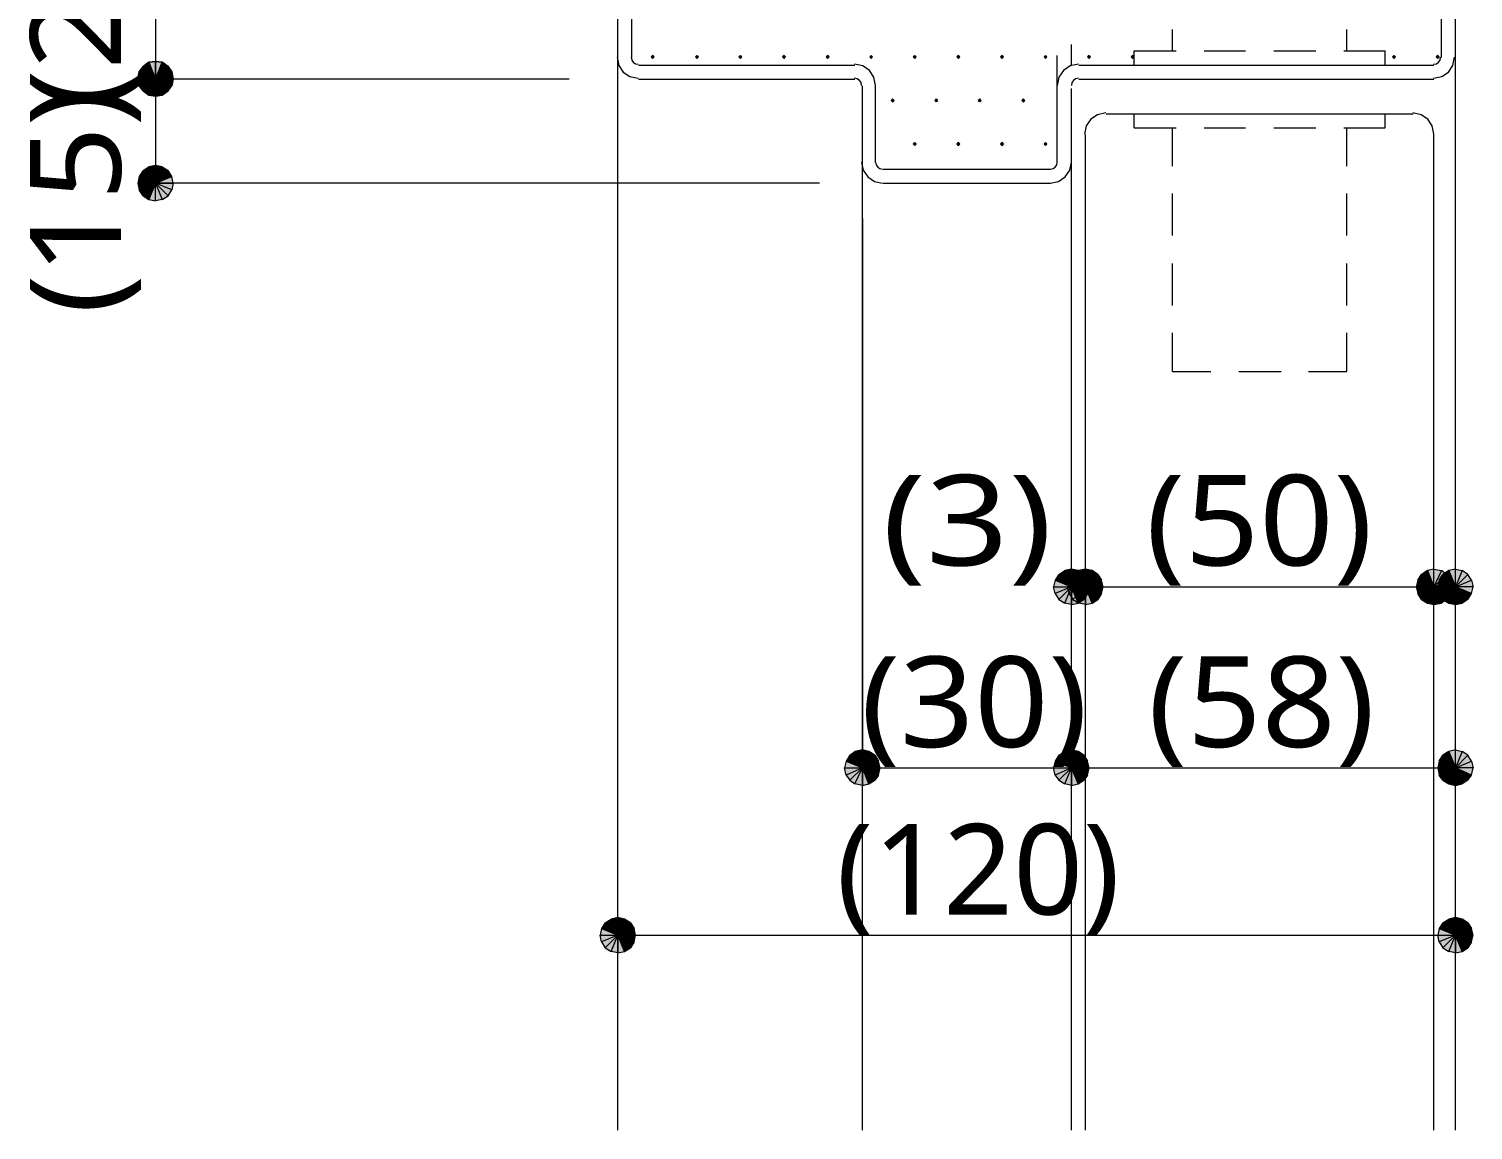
# Model space of a CAD drawing. Header units: millimetres. Extents: x 0 to 420, y 0 to 297.
# Drawn here: x 307.33 to 348.72, y 180.06 to 211.65 of the extents above; entities that cross this region are included whole.
import ezdxf
from ezdxf.enums import TextEntityAlignment as Align

# ---------------------------------------------------------------- set-up
doc = ezdxf.new("R2010")
doc.units = ezdxf.units.MM
doc.styles.add('kst32b', font='NotoSansJP-Variable.ttf')

msp = doc.modelspace()

# ---------------------------------------------------------------- hatches: boundary and pattern name
h = msp.add_hatch(color=7)
h.paths.add_polyline_path([(310.769, 210.693), (310.6, 210.566), (310.96, 210.206), (310.769, 210.693)])
h.paths.add_polyline_path([(310.6, 210.566), (310.96, 210.206), (310.494, 210.418), (310.6, 210.566)])
h.paths.add_polyline_path([(310.96, 210.206), (310.494, 210.418), (310.452, 210.206), (310.96, 210.206)])
h = msp.add_hatch(color=7)
h.paths.add_polyline_path([(311.15, 210.693), (310.96, 210.714), (310.96, 210.206), (311.15, 210.693)])
h.paths.add_polyline_path([(310.96, 210.714), (310.96, 210.206), (310.769, 210.693), (310.96, 210.714)])
h.paths.add_polyline_path([(310.96, 210.206), (310.769, 210.693), (310.6, 210.566), (310.96, 210.206)])
h = msp.add_hatch(color=7)
h.paths.add_polyline_path([(311.319, 210.566), (311.15, 210.693), (310.96, 210.206), (311.319, 210.566)])
h.paths.add_polyline_path([(311.15, 210.693), (310.96, 210.206), (310.96, 210.714), (311.15, 210.693)])
h.paths.add_polyline_path([(310.96, 210.206), (310.96, 210.714), (310.769, 210.693), (310.96, 210.206)])
h = msp.add_hatch(color=7)
h.paths.add_polyline_path([(311.468, 210.206), (311.425, 210.418), (310.96, 210.206), (311.468, 210.206)])
h.paths.add_polyline_path([(311.425, 210.418), (310.96, 210.206), (311.319, 210.566), (311.425, 210.418)])
h.paths.add_polyline_path([(310.96, 210.206), (311.319, 210.566), (311.15, 210.693), (310.96, 210.206)])
for points in [[(325.205, 210.883), (325.184, 210.862), (325.162, 210.841), (325.184, 210.82), (325.205, 210.799), (325.226, 210.82), (325.247, 210.841), (325.226, 210.862), (325.205, 210.883)], [(326.475, 210.883), (326.454, 210.862), (326.432, 210.841), (326.454, 210.82), (326.475, 210.799), (326.496, 210.82), (326.517, 210.841), (326.496, 210.862), (326.475, 210.883)], [(327.723, 210.883), (327.702, 210.862), (327.681, 210.841), (327.702, 210.82), (327.723, 210.799), (327.745, 210.82), (327.766, 210.841), (327.745, 210.862), (327.723, 210.883)], [(328.972, 210.883), (328.951, 210.862), (328.93, 210.841), (328.951, 210.82), (328.972, 210.799), (328.994, 210.82), (329.015, 210.841), (328.994, 210.862), (328.972, 210.883)], [(330.221, 210.883), (330.2, 210.862), (330.179, 210.841), (330.2, 210.82), (330.221, 210.799), (330.242, 210.82), (330.263, 210.841), (330.242, 210.862), (330.221, 210.883)], [(331.47, 210.883), (331.449, 210.862), (331.428, 210.841), (331.449, 210.82), (331.47, 210.799), (331.491, 210.82), (331.512, 210.841), (331.491, 210.862), (331.47, 210.883)], [(332.719, 210.883), (332.698, 210.862), (332.677, 210.841), (332.698, 210.82), (332.719, 210.799), (332.74, 210.82), (332.761, 210.841), (332.74, 210.862), (332.719, 210.883)], [(333.968, 210.883), (333.946, 210.862), (333.925, 210.841), (333.946, 210.82), (333.968, 210.799), (333.989, 210.82), (334.01, 210.841), (333.989, 210.862), (333.968, 210.883)], [(335.216, 210.883), (335.195, 210.862), (335.174, 210.841), (335.195, 210.82), (335.216, 210.799), (335.238, 210.82), (335.259, 210.841), (335.238, 210.862), (335.216, 210.883)], [(336.465, 210.883), (336.444, 210.862), (336.423, 210.841), (336.444, 210.82), (336.465, 210.799), (336.487, 210.82), (336.508, 210.841), (336.487, 210.862), (336.465, 210.883)], [(337.714, 210.883), (337.693, 210.862), (337.672, 210.841), (337.693, 210.82), (337.714, 210.799), (337.735, 210.82), (337.756, 210.841), (337.735, 210.862), (337.714, 210.883)], [(338.963, 210.883), (338.942, 210.862), (338.921, 210.841), (338.942, 210.82), (338.963, 210.799), (338.984, 210.82), (339.005, 210.841), (338.984, 210.862), (338.963, 210.883)], [(346.456, 210.883), (346.435, 210.862), (346.414, 210.841), (346.435, 210.82), (346.456, 210.799), (346.477, 210.82), (346.498, 210.841), (346.477, 210.862), (346.456, 210.883)], [(347.705, 210.883), (347.684, 210.862), (347.662, 210.841), (347.684, 210.82), (347.705, 210.799), (347.726, 210.82), (347.747, 210.841), (347.726, 210.862), (347.705, 210.883)], [(332.084, 209.635), (332.063, 209.613), (332.041, 209.592), (332.063, 209.571), (332.084, 209.55), (332.105, 209.571), (332.126, 209.592), (332.105, 209.613), (332.084, 209.635)], [(333.333, 209.635), (333.312, 209.613), (333.29, 209.592), (333.312, 209.571), (333.333, 209.55), (333.354, 209.571), (333.375, 209.592), (333.354, 209.613), (333.333, 209.635)], [(334.581, 209.635), (334.56, 209.613), (334.539, 209.592), (334.56, 209.571), (334.581, 209.55), (334.603, 209.571), (334.624, 209.592), (334.603, 209.613), (334.581, 209.635)], [(335.83, 209.635), (335.809, 209.613), (335.788, 209.592), (335.809, 209.571), (335.83, 209.55), (335.852, 209.571), (335.873, 209.592), (335.852, 209.613), (335.83, 209.635)], [(332.719, 208.386), (332.698, 208.365), (332.677, 208.344), (332.698, 208.322), (332.719, 208.301), (332.74, 208.322), (332.761, 208.344), (332.74, 208.365), (332.719, 208.386)], [(333.968, 208.386), (333.946, 208.365), (333.925, 208.344), (333.946, 208.322), (333.968, 208.301), (333.989, 208.322), (334.01, 208.344), (333.989, 208.365), (333.968, 208.386)], [(335.216, 208.386), (335.195, 208.365), (335.174, 208.344), (335.195, 208.322), (335.216, 208.301), (335.238, 208.322), (335.259, 208.344), (335.238, 208.365), (335.216, 208.386)], [(336.465, 208.386), (336.444, 208.365), (336.423, 208.344), (336.444, 208.322), (336.465, 208.301), (336.487, 208.322), (336.508, 208.344), (336.487, 208.365), (336.465, 208.386)], [(310.494, 207.412), (310.452, 207.222), (310.96, 207.222), (310.494, 207.412)], [(337.397, 196.109), (337.206, 196.151), (337.206, 195.644), (337.397, 196.109)], [(337.799, 196.109), (337.608, 196.151), (337.608, 195.644), (337.799, 196.109)], [(347.409, 195.178), (347.599, 195.136), (347.599, 195.644), (347.409, 195.178)], [(348.022, 195.178), (348.213, 195.136), (348.213, 195.644), (348.022, 195.178)], [(331.406, 190.923), (331.216, 190.966), (331.216, 190.458), (331.406, 190.923)], [(337.397, 190.923), (337.206, 190.966), (337.206, 190.458), (337.397, 190.923)], [(348.022, 189.992), (348.213, 189.95), (348.213, 190.458), (348.022, 189.992)], [(324.4, 186.119), (324.21, 186.161), (324.21, 185.653), (324.4, 186.119)], [(348.403, 186.119), (348.213, 186.161), (348.213, 185.653), (348.403, 186.119)]]:
    msp.add_hatch(color=7).paths.add_polyline_path(points)
h = msp.add_hatch(color=7)
h.paths.add_polyline_path([(310.6, 210.566), (310.494, 210.418), (310.96, 210.206), (310.6, 210.566)])
h.paths.add_polyline_path([(310.494, 210.418), (310.96, 210.206), (310.452, 210.206), (310.494, 210.418)])
h.paths.add_polyline_path([(310.96, 210.206), (310.452, 210.206), (310.494, 210.016), (310.96, 210.206)])
h = msp.add_hatch(color=7)
h.paths.add_polyline_path([(311.425, 210.016), (311.468, 210.206), (310.96, 210.206), (311.425, 210.016)])
h.paths.add_polyline_path([(311.468, 210.206), (310.96, 210.206), (311.425, 210.418), (311.468, 210.206)])
h.paths.add_polyline_path([(310.96, 210.206), (311.425, 210.418), (311.319, 210.566), (310.96, 210.206)])
h = msp.add_hatch(color=7)
h.paths.add_polyline_path([(310.452, 210.206), (310.494, 210.016), (310.96, 210.206), (310.452, 210.206)])
h.paths.add_polyline_path([(310.494, 210.016), (310.96, 210.206), (310.6, 209.867), (310.494, 210.016)])
h.paths.add_polyline_path([(310.96, 210.206), (310.6, 209.867), (310.769, 209.74), (310.96, 210.206)])
h = msp.add_hatch(color=7)
h.paths.add_polyline_path([(310.494, 210.016), (310.6, 209.867), (310.96, 210.206), (310.494, 210.016)])
h.paths.add_polyline_path([(310.6, 209.867), (310.96, 210.206), (310.769, 209.74), (310.6, 209.867)])
h.paths.add_polyline_path([(310.96, 210.206), (310.769, 209.74), (310.96, 209.719), (310.96, 210.206)])
h = msp.add_hatch(color=7)
h.paths.add_polyline_path([(310.769, 209.74), (310.96, 209.719), (310.96, 210.206), (310.769, 209.74)])
h.paths.add_polyline_path([(310.96, 209.719), (310.96, 210.206), (311.15, 209.74), (310.96, 209.719)])
h.paths.add_polyline_path([(310.96, 210.206), (311.15, 209.74), (311.319, 209.867), (310.96, 210.206)])
h = msp.add_hatch(color=7)
h.paths.add_polyline_path([(310.96, 209.719), (311.15, 209.74), (310.96, 210.206), (310.96, 209.719)])
h.paths.add_polyline_path([(311.15, 209.74), (310.96, 210.206), (311.319, 209.867), (311.15, 209.74)])
h.paths.add_polyline_path([(310.96, 210.206), (311.319, 209.867), (311.425, 210.016), (310.96, 210.206)])
h = msp.add_hatch(color=7)
h.paths.add_polyline_path([(311.319, 209.867), (311.425, 210.016), (310.96, 210.206), (311.319, 209.867)])
h.paths.add_polyline_path([(311.425, 210.016), (310.96, 210.206), (311.468, 210.206), (311.425, 210.016)])
h = msp.add_hatch(color=7)
h.paths.add_polyline_path([(310.96, 207.73), (310.769, 207.687), (310.96, 207.222), (310.96, 207.73)])
h.paths.add_polyline_path([(310.769, 207.687), (310.96, 207.222), (310.6, 207.581), (310.769, 207.687)])
h.paths.add_polyline_path([(310.96, 207.222), (310.6, 207.581), (310.494, 207.412), (310.96, 207.222)])
h = msp.add_hatch(color=7)
h.paths.add_polyline_path([(311.425, 207.412), (311.319, 207.581), (310.96, 207.222), (311.425, 207.412)])
h.paths.add_polyline_path([(311.319, 207.581), (310.96, 207.222), (311.15, 207.687), (311.319, 207.581)])
h.paths.add_polyline_path([(310.96, 207.222), (311.15, 207.687), (310.96, 207.73), (310.96, 207.222)])
h = msp.add_hatch(color=7)
h.paths.add_polyline_path([(311.319, 206.862), (311.425, 207.031), (310.96, 207.222), (311.319, 206.862)])
h.paths.add_polyline_path([(311.425, 207.031), (310.96, 207.222), (311.468, 207.222), (311.425, 207.031)])
h.paths.add_polyline_path([(310.96, 207.222), (311.468, 207.222), (311.425, 207.412), (310.96, 207.222)])
h = msp.add_hatch(color=7)
h.paths.add_polyline_path([(310.452, 207.222), (310.494, 207.031), (310.96, 207.222), (310.452, 207.222)])
h.paths.add_polyline_path([(310.494, 207.031), (310.96, 207.222), (310.6, 206.862), (310.494, 207.031)])
h.paths.add_polyline_path([(310.96, 207.222), (310.6, 206.862), (310.769, 206.756), (310.96, 207.222)])
h = msp.add_hatch(color=7)
h.paths.add_polyline_path([(310.769, 206.756), (310.96, 206.714), (310.96, 207.222), (310.769, 206.756)])
h.paths.add_polyline_path([(310.96, 206.714), (310.96, 207.222), (311.15, 206.756), (310.96, 206.714)])
h.paths.add_polyline_path([(310.96, 207.222), (311.15, 206.756), (311.319, 206.862), (310.96, 207.222)])
h = msp.add_hatch(color=7)
h.paths.add_polyline_path([(336.741, 195.834), (336.698, 195.644), (337.206, 195.644), (336.741, 195.834)])
h.paths.add_polyline_path([(336.698, 195.644), (337.206, 195.644), (336.741, 195.453), (336.698, 195.644)])
h.paths.add_polyline_path([(337.206, 195.644), (336.741, 195.453), (336.846, 195.284), (337.206, 195.644)])
h = msp.add_hatch(color=7)
h.paths.add_polyline_path([(337.206, 196.151), (337.016, 196.109), (337.206, 195.644), (337.206, 196.151)])
h.paths.add_polyline_path([(337.016, 196.109), (337.206, 195.644), (336.846, 196.003), (337.016, 196.109)])
h.paths.add_polyline_path([(337.206, 195.644), (336.846, 196.003), (336.741, 195.834), (337.206, 195.644)])
h = msp.add_hatch(color=7)
h.paths.add_polyline_path([(337.143, 195.834), (337.1, 195.644), (337.608, 195.644), (337.143, 195.834)])
h.paths.add_polyline_path([(337.1, 195.644), (337.608, 195.644), (337.143, 195.453), (337.1, 195.644)])
h.paths.add_polyline_path([(337.608, 195.644), (337.143, 195.453), (337.248, 195.284), (337.608, 195.644)])
h = msp.add_hatch(color=7)
h.paths.add_polyline_path([(337.608, 196.151), (337.418, 196.109), (337.608, 195.644), (337.608, 196.151)])
h.paths.add_polyline_path([(337.418, 196.109), (337.608, 195.644), (337.248, 196.003), (337.418, 196.109)])
h.paths.add_polyline_path([(337.608, 195.644), (337.248, 196.003), (337.143, 195.834), (337.608, 195.644)])
h = msp.add_hatch(color=7)
h.paths.add_polyline_path([(337.714, 195.644), (337.672, 195.834), (337.206, 195.644), (337.714, 195.644)])
h.paths.add_polyline_path([(337.672, 195.834), (337.206, 195.644), (337.566, 196.003), (337.672, 195.834)])
h.paths.add_polyline_path([(337.206, 195.644), (337.566, 196.003), (337.397, 196.109), (337.206, 195.644)])
h = msp.add_hatch(color=7)
h.paths.add_polyline_path([(338.116, 195.644), (338.074, 195.834), (337.608, 195.644), (338.116, 195.644)])
h.paths.add_polyline_path([(338.074, 195.834), (337.608, 195.644), (337.968, 196.003), (338.074, 195.834)])
h.paths.add_polyline_path([(337.608, 195.644), (337.968, 196.003), (337.799, 196.109), (337.608, 195.644)])
h = msp.add_hatch(color=7)
h.paths.add_polyline_path([(347.409, 196.109), (347.239, 196.003), (347.599, 195.644), (347.409, 196.109)])
h.paths.add_polyline_path([(347.239, 196.003), (347.599, 195.644), (347.133, 195.834), (347.239, 196.003)])
h.paths.add_polyline_path([(347.599, 195.644), (347.133, 195.834), (347.091, 195.644), (347.599, 195.644)])
h = msp.add_hatch(color=7)
h.paths.add_polyline_path([(347.959, 196.003), (347.811, 196.109), (347.599, 195.644), (347.959, 196.003)])
h.paths.add_polyline_path([(347.811, 196.109), (347.599, 195.644), (347.599, 196.151), (347.811, 196.109)])
h.paths.add_polyline_path([(347.599, 195.644), (347.599, 196.151), (347.409, 196.109), (347.599, 195.644)])
h = msp.add_hatch(color=7)
h.paths.add_polyline_path([(348.065, 195.453), (348.107, 195.644), (347.599, 195.644), (348.065, 195.453)])
h.paths.add_polyline_path([(348.107, 195.644), (347.599, 195.644), (348.065, 195.834), (348.107, 195.644)])
h.paths.add_polyline_path([(347.599, 195.644), (348.065, 195.834), (347.959, 196.003), (347.599, 195.644)])
h = msp.add_hatch(color=7)
h.paths.add_polyline_path([(348.022, 196.109), (347.853, 196.003), (348.213, 195.644), (348.022, 196.109)])
h.paths.add_polyline_path([(347.853, 196.003), (348.213, 195.644), (347.747, 195.834), (347.853, 196.003)])
h.paths.add_polyline_path([(348.213, 195.644), (347.747, 195.834), (347.705, 195.644), (348.213, 195.644)])
h = msp.add_hatch(color=7)
h.paths.add_polyline_path([(348.573, 196.003), (348.403, 196.109), (348.213, 195.644), (348.573, 196.003)])
h.paths.add_polyline_path([(348.403, 196.109), (348.213, 195.644), (348.213, 196.151), (348.403, 196.109)])
h.paths.add_polyline_path([(348.213, 195.644), (348.213, 196.151), (348.022, 196.109), (348.213, 195.644)])
h = msp.add_hatch(color=7)
h.paths.add_polyline_path([(348.679, 195.453), (348.721, 195.644), (348.213, 195.644), (348.679, 195.453)])
h.paths.add_polyline_path([(348.721, 195.644), (348.213, 195.644), (348.679, 195.834), (348.721, 195.644)])
h.paths.add_polyline_path([(348.213, 195.644), (348.679, 195.834), (348.573, 196.003), (348.213, 195.644)])
h = msp.add_hatch(color=7)
h.paths.add_polyline_path([(336.846, 195.284), (337.016, 195.178), (337.206, 195.644), (336.846, 195.284)])
h.paths.add_polyline_path([(337.016, 195.178), (337.206, 195.644), (337.206, 195.136), (337.016, 195.178)])
h.paths.add_polyline_path([(337.206, 195.644), (337.206, 195.136), (337.397, 195.178), (337.206, 195.644)])
h = msp.add_hatch(color=7)
h.paths.add_polyline_path([(337.397, 195.178), (337.566, 195.284), (337.206, 195.644), (337.397, 195.178)])
h.paths.add_polyline_path([(337.566, 195.284), (337.206, 195.644), (337.672, 195.453), (337.566, 195.284)])
h.paths.add_polyline_path([(337.206, 195.644), (337.672, 195.453), (337.714, 195.644), (337.206, 195.644)])
h = msp.add_hatch(color=7)
h.paths.add_polyline_path([(337.248, 195.284), (337.418, 195.178), (337.608, 195.644), (337.248, 195.284)])
h.paths.add_polyline_path([(337.418, 195.178), (337.608, 195.644), (337.608, 195.136), (337.418, 195.178)])
h.paths.add_polyline_path([(337.608, 195.644), (337.608, 195.136), (337.799, 195.178), (337.608, 195.644)])
h = msp.add_hatch(color=7)
h.paths.add_polyline_path([(337.799, 195.178), (337.968, 195.284), (337.608, 195.644), (337.799, 195.178)])
h.paths.add_polyline_path([(337.968, 195.284), (337.608, 195.644), (338.074, 195.453), (337.968, 195.284)])
h.paths.add_polyline_path([(337.608, 195.644), (338.074, 195.453), (338.116, 195.644), (337.608, 195.644)])
h = msp.add_hatch(color=7)
h.paths.add_polyline_path([(347.091, 195.644), (347.133, 195.453), (347.599, 195.644), (347.091, 195.644)])
h.paths.add_polyline_path([(347.133, 195.453), (347.599, 195.644), (347.239, 195.284), (347.133, 195.453)])
h.paths.add_polyline_path([(347.599, 195.644), (347.239, 195.284), (347.409, 195.178), (347.599, 195.644)])
h = msp.add_hatch(color=7)
h.paths.add_polyline_path([(347.599, 195.136), (347.811, 195.178), (347.599, 195.644), (347.599, 195.136)])
h.paths.add_polyline_path([(347.811, 195.178), (347.599, 195.644), (347.959, 195.284), (347.811, 195.178)])
h.paths.add_polyline_path([(347.599, 195.644), (347.959, 195.284), (348.065, 195.453), (347.599, 195.644)])
h = msp.add_hatch(color=7)
h.paths.add_polyline_path([(347.705, 195.644), (347.747, 195.453), (348.213, 195.644), (347.705, 195.644)])
h.paths.add_polyline_path([(347.747, 195.453), (348.213, 195.644), (347.853, 195.284), (347.747, 195.453)])
h.paths.add_polyline_path([(348.213, 195.644), (347.853, 195.284), (348.022, 195.178), (348.213, 195.644)])
h = msp.add_hatch(color=7)
h.paths.add_polyline_path([(348.213, 195.136), (348.403, 195.178), (348.213, 195.644), (348.213, 195.136)])
h.paths.add_polyline_path([(348.403, 195.178), (348.213, 195.644), (348.573, 195.284), (348.403, 195.178)])
h.paths.add_polyline_path([(348.213, 195.644), (348.573, 195.284), (348.679, 195.453), (348.213, 195.644)])
h = msp.add_hatch(color=7)
h.paths.add_polyline_path([(331.216, 190.966), (331.004, 190.923), (331.216, 190.458), (331.216, 190.966)])
h.paths.add_polyline_path([(331.004, 190.923), (331.216, 190.458), (330.856, 190.817), (331.004, 190.923)])
h.paths.add_polyline_path([(331.216, 190.458), (330.856, 190.817), (330.75, 190.648), (331.216, 190.458)])
h = msp.add_hatch(color=7)
h.paths.add_polyline_path([(331.724, 190.458), (331.682, 190.648), (331.216, 190.458), (331.724, 190.458)])
h.paths.add_polyline_path([(331.682, 190.648), (331.216, 190.458), (331.576, 190.817), (331.682, 190.648)])
h.paths.add_polyline_path([(331.216, 190.458), (331.576, 190.817), (331.406, 190.923), (331.216, 190.458)])
h = msp.add_hatch(color=7)
h.paths.add_polyline_path([(337.206, 190.966), (337.016, 190.923), (337.206, 190.458), (337.206, 190.966)])
h.paths.add_polyline_path([(337.016, 190.923), (337.206, 190.458), (336.846, 190.817), (337.016, 190.923)])
h.paths.add_polyline_path([(337.206, 190.458), (336.846, 190.817), (336.741, 190.648), (337.206, 190.458)])
h = msp.add_hatch(color=7)
h.paths.add_polyline_path([(337.714, 190.458), (337.672, 190.648), (337.206, 190.458), (337.714, 190.458)])
h.paths.add_polyline_path([(337.672, 190.648), (337.206, 190.458), (337.566, 190.817), (337.672, 190.648)])
h.paths.add_polyline_path([(337.206, 190.458), (337.566, 190.817), (337.397, 190.923), (337.206, 190.458)])
h = msp.add_hatch(color=7)
h.paths.add_polyline_path([(348.022, 190.923), (347.853, 190.817), (348.213, 190.458), (348.022, 190.923)])
h.paths.add_polyline_path([(347.853, 190.817), (348.213, 190.458), (347.747, 190.648), (347.853, 190.817)])
h.paths.add_polyline_path([(348.213, 190.458), (347.747, 190.648), (347.705, 190.458), (348.213, 190.458)])
h = msp.add_hatch(color=7)
h.paths.add_polyline_path([(348.573, 190.817), (348.403, 190.923), (348.213, 190.458), (348.573, 190.817)])
h.paths.add_polyline_path([(348.403, 190.923), (348.213, 190.458), (348.213, 190.966), (348.403, 190.923)])
h.paths.add_polyline_path([(348.213, 190.458), (348.213, 190.966), (348.022, 190.923), (348.213, 190.458)])
h = msp.add_hatch(color=7)
h.paths.add_polyline_path([(348.679, 190.246), (348.721, 190.458), (348.213, 190.458), (348.679, 190.246)])
h.paths.add_polyline_path([(348.721, 190.458), (348.213, 190.458), (348.679, 190.648), (348.721, 190.458)])
h.paths.add_polyline_path([(348.213, 190.458), (348.679, 190.648), (348.573, 190.817), (348.213, 190.458)])
h = msp.add_hatch(color=7)
h.paths.add_polyline_path([(330.75, 190.648), (330.708, 190.458), (331.216, 190.458), (330.75, 190.648)])
h.paths.add_polyline_path([(330.708, 190.458), (331.216, 190.458), (330.75, 190.246), (330.708, 190.458)])
h.paths.add_polyline_path([(331.216, 190.458), (330.75, 190.246), (330.856, 190.098), (331.216, 190.458)])
h = msp.add_hatch(color=7)
h.paths.add_polyline_path([(330.856, 190.098), (331.004, 189.992), (331.216, 190.458), (330.856, 190.098)])
h.paths.add_polyline_path([(331.004, 189.992), (331.216, 190.458), (331.216, 189.95), (331.004, 189.992)])
h.paths.add_polyline_path([(331.216, 190.458), (331.216, 189.95), (331.406, 189.992), (331.216, 190.458)])
h = msp.add_hatch(color=7)
h.paths.add_polyline_path([(331.406, 189.992), (331.576, 190.098), (331.216, 190.458), (331.406, 189.992)])
h.paths.add_polyline_path([(331.576, 190.098), (331.216, 190.458), (331.682, 190.246), (331.576, 190.098)])
h.paths.add_polyline_path([(331.216, 190.458), (331.682, 190.246), (331.724, 190.458), (331.216, 190.458)])
h = msp.add_hatch(color=7)
h.paths.add_polyline_path([(336.741, 190.648), (336.698, 190.458), (337.206, 190.458), (336.741, 190.648)])
h.paths.add_polyline_path([(336.698, 190.458), (337.206, 190.458), (336.741, 190.246), (336.698, 190.458)])
h.paths.add_polyline_path([(337.206, 190.458), (336.741, 190.246), (336.846, 190.098), (337.206, 190.458)])
h = msp.add_hatch(color=7)
h.paths.add_polyline_path([(336.846, 190.098), (337.016, 189.992), (337.206, 190.458), (336.846, 190.098)])
h.paths.add_polyline_path([(337.016, 189.992), (337.206, 190.458), (337.206, 189.95), (337.016, 189.992)])
h.paths.add_polyline_path([(337.206, 190.458), (337.206, 189.95), (337.397, 189.992), (337.206, 190.458)])
h = msp.add_hatch(color=7)
h.paths.add_polyline_path([(337.397, 189.992), (337.566, 190.098), (337.206, 190.458), (337.397, 189.992)])
h.paths.add_polyline_path([(337.566, 190.098), (337.206, 190.458), (337.672, 190.246), (337.566, 190.098)])
h.paths.add_polyline_path([(337.206, 190.458), (337.672, 190.246), (337.714, 190.458), (337.206, 190.458)])
h = msp.add_hatch(color=7)
h.paths.add_polyline_path([(347.705, 190.458), (347.747, 190.246), (348.213, 190.458), (347.705, 190.458)])
h.paths.add_polyline_path([(347.747, 190.246), (348.213, 190.458), (347.853, 190.098), (347.747, 190.246)])
h.paths.add_polyline_path([(348.213, 190.458), (347.853, 190.098), (348.022, 189.992), (348.213, 190.458)])
h = msp.add_hatch(color=7)
h.paths.add_polyline_path([(348.213, 189.95), (348.403, 189.992), (348.213, 190.458), (348.213, 189.95)])
h.paths.add_polyline_path([(348.403, 189.992), (348.213, 190.458), (348.573, 190.098), (348.403, 189.992)])
h.paths.add_polyline_path([(348.213, 190.458), (348.573, 190.098), (348.679, 190.246), (348.213, 190.458)])
h = msp.add_hatch(color=7)
h.paths.add_polyline_path([(324.21, 186.161), (324.019, 186.119), (324.21, 185.653), (324.21, 186.161)])
h.paths.add_polyline_path([(324.019, 186.119), (324.21, 185.653), (323.85, 186.013), (324.019, 186.119)])
h.paths.add_polyline_path([(324.21, 185.653), (323.85, 186.013), (323.744, 185.843), (324.21, 185.653)])
h = msp.add_hatch(color=7)
h.paths.add_polyline_path([(324.718, 185.653), (324.675, 185.843), (324.21, 185.653), (324.718, 185.653)])
h.paths.add_polyline_path([(324.675, 185.843), (324.21, 185.653), (324.57, 186.013), (324.675, 185.843)])
h.paths.add_polyline_path([(324.21, 185.653), (324.57, 186.013), (324.4, 186.119), (324.21, 185.653)])
h = msp.add_hatch(color=7)
h.paths.add_polyline_path([(348.213, 186.161), (348.022, 186.119), (348.213, 185.653), (348.213, 186.161)])
h.paths.add_polyline_path([(348.022, 186.119), (348.213, 185.653), (347.853, 186.013), (348.022, 186.119)])
h.paths.add_polyline_path([(348.213, 185.653), (347.853, 186.013), (347.747, 185.843), (348.213, 185.653)])
h = msp.add_hatch(color=7)
h.paths.add_polyline_path([(348.721, 185.653), (348.679, 185.843), (348.213, 185.653), (348.721, 185.653)])
h.paths.add_polyline_path([(348.679, 185.843), (348.213, 185.653), (348.573, 186.013), (348.679, 185.843)])
h.paths.add_polyline_path([(348.213, 185.653), (348.573, 186.013), (348.403, 186.119), (348.213, 185.653)])
h = msp.add_hatch(color=7)
h.paths.add_polyline_path([(323.744, 185.843), (323.702, 185.653), (324.21, 185.653), (323.744, 185.843)])
h.paths.add_polyline_path([(323.702, 185.653), (324.21, 185.653), (323.744, 185.462), (323.702, 185.653)])
h.paths.add_polyline_path([(324.21, 185.653), (323.744, 185.462), (323.85, 185.293), (324.21, 185.653)])
h = msp.add_hatch(color=7)
h.paths.add_polyline_path([(323.85, 185.293), (324.019, 185.187), (324.21, 185.653), (323.85, 185.293)])
h.paths.add_polyline_path([(324.019, 185.187), (324.21, 185.653), (324.21, 185.145), (324.019, 185.187)])
h.paths.add_polyline_path([(324.21, 185.653), (324.21, 185.145), (324.4, 185.187), (324.21, 185.653)])
h = msp.add_hatch(color=7)
h.paths.add_polyline_path([(324.4, 185.187), (324.57, 185.293), (324.21, 185.653), (324.4, 185.187)])
h.paths.add_polyline_path([(324.57, 185.293), (324.21, 185.653), (324.675, 185.462), (324.57, 185.293)])
h.paths.add_polyline_path([(324.21, 185.653), (324.675, 185.462), (324.718, 185.653), (324.21, 185.653)])
h = msp.add_hatch(color=7)
h.paths.add_polyline_path([(347.747, 185.843), (347.705, 185.653), (348.213, 185.653), (347.747, 185.843)])
h.paths.add_polyline_path([(347.705, 185.653), (348.213, 185.653), (347.747, 185.462), (347.705, 185.653)])
h.paths.add_polyline_path([(348.213, 185.653), (347.747, 185.462), (347.853, 185.293), (348.213, 185.653)])
h = msp.add_hatch(color=7)
h.paths.add_polyline_path([(347.853, 185.293), (348.022, 185.187), (348.213, 185.653), (347.853, 185.293)])
h.paths.add_polyline_path([(348.022, 185.187), (348.213, 185.653), (348.213, 185.145), (348.022, 185.187)])
h.paths.add_polyline_path([(348.213, 185.653), (348.213, 185.145), (348.403, 185.187), (348.213, 185.653)])
h = msp.add_hatch(color=7)
h.paths.add_polyline_path([(348.403, 185.187), (348.573, 185.293), (348.213, 185.653), (348.403, 185.187)])
h.paths.add_polyline_path([(348.573, 185.293), (348.213, 185.653), (348.679, 185.462), (348.573, 185.293)])
h.paths.add_polyline_path([(348.213, 185.653), (348.679, 185.462), (348.721, 185.653), (348.213, 185.653)])

# ---------------------------------------------------------------- linework, layer by layer
at = {"lineweight": 13}
for points in [[(310.96, 220.006), (310.96, 215.011), (310.96, 210.206), (310.96, 207.222)], [(347.811, 210.82), (347.811, 218.609)], [(348.213, 210.82), (348.213, 218.609)], [(324.21, 210.82), (324.21, 215.011)], [(324.21, 180.065), (324.21, 215.011)], [(324.612, 210.82), (324.612, 214.609), (325.713, 214.609)], [(340.106, 211.011), (340.106, 211.624)], [(345.101, 211.011), (345.101, 211.624)], [(337.206, 210.587), (337.206, 211.201)], [(324.189, 210.831), (324.236, 210.596), (324.365, 210.404), (324.557, 210.275), (324.792, 210.227)], [(324.591, 210.831), (324.607, 210.752), (324.65, 210.688), (324.714, 210.645), (324.792, 210.629)], [(336.804, 209.931), (336.804, 210.883)], [(339.005, 210.608), (339.005, 211.011)], [(339.005, 211.011), (340.212, 211.011)], [(341.016, 211.011), (342.202, 211.011)], [(343.006, 211.011), (344.212, 211.011)], [(345.017, 211.011), (346.202, 211.011)], [(346.202, 210.608), (346.202, 211.011)], [(347.588, 210.227), (347.823, 210.275), (348.015, 210.404), (348.144, 210.596), (348.192, 210.831)], [(347.588, 210.629), (347.667, 210.645), (347.731, 210.688), (347.774, 210.752), (347.79, 210.831)], [(348.213, 180.065), (348.213, 210.82)], [(324.803, 210.608), (331.004, 210.608)], [(331.597, 210.026), (331.55, 210.261), (331.42, 210.453), (331.229, 210.582), (330.994, 210.629)], [(337.407, 210.629), (337.172, 210.582), (336.981, 210.453), (336.851, 210.261), (336.804, 210.026)], [(337.418, 210.608), (347.599, 210.608)], [(311.552, 210.206), (310.917, 210.206)], [(322.813, 210.206), (310.96, 210.206)], [(324.803, 210.206), (331.004, 210.206)], [(331.195, 210.026), (331.179, 210.105), (331.136, 210.168), (331.072, 210.212), (330.994, 210.227)], [(331.216, 207.814), (331.216, 210.016)], [(331.597, 207.814), (331.597, 210.016)], [(336.804, 207.814), (336.804, 210.016)], [(337.407, 210.227), (337.329, 210.212), (337.265, 210.168), (337.222, 210.105), (337.206, 210.026)], [(337.206, 207.814), (337.206, 209.931)], [(337.418, 210.206), (347.599, 210.206)], [(338.19, 209.233), (337.956, 209.185), (337.764, 209.056), (337.635, 208.864), (337.587, 208.629)], [(338.201, 209.211), (347.006, 209.211)], [(339.005, 208.809), (339.005, 209.211)], [(346.202, 208.809), (346.202, 209.211)], [(347.599, 208.629), (347.552, 208.864), (347.422, 209.056), (347.231, 209.185), (346.996, 209.233)], [(337.608, 180.065), (337.608, 208.619)], [(339.005, 208.809), (340.212, 208.809)], [(340.106, 207.708), (340.106, 208.809)], [(341.016, 208.809), (342.202, 208.809)], [(343.006, 208.809), (344.212, 208.809)], [(345.017, 208.809), (346.202, 208.809)], [(345.101, 207.708), (345.101, 208.809)], [(347.599, 180.065), (347.599, 208.619)], [(331.195, 207.825), (331.242, 207.59), (331.372, 207.398), (331.563, 207.269), (331.798, 207.222)], [(331.216, 180.065), (331.216, 207.814)], [(331.597, 207.825), (331.613, 207.747), (331.656, 207.683), (331.72, 207.64), (331.798, 207.624)], [(336.603, 207.222), (336.838, 207.269), (337.029, 207.398), (337.159, 207.59), (337.206, 207.825)], [(336.603, 207.624), (336.681, 207.64), (336.745, 207.683), (336.788, 207.747), (336.804, 207.825)], [(337.206, 180.065), (337.206, 207.814)], [(331.809, 207.624), (336.613, 207.624)], [(329.988, 207.222), (310.96, 207.222)], [(331.809, 207.222), (336.613, 207.222)], [(340.106, 205.719), (340.106, 206.925)], [(345.101, 205.719), (345.101, 206.925)], [(331.216, 206.206), (331.216, 190.415)], [(340.106, 203.708), (340.106, 204.914)], [(345.101, 203.708), (345.101, 204.914)], [(340.106, 201.824), (340.106, 202.925)], [(345.101, 201.824), (345.101, 202.925)], [(340.106, 201.824), (341.207, 201.824)], [(342.011, 201.824), (343.218, 201.824)], [(344.001, 201.824), (345.101, 201.824)], [(337.206, 195.644), (337.608, 195.644), (347.599, 195.644), (348.213, 195.644)], [(331.216, 190.458), (337.206, 190.458)], [(337.206, 190.458), (348.213, 190.458)], [(348.213, 190.458), (348.213, 190.479)], [(324.21, 185.653), (348.213, 185.653)]]:
    msp.add_lwpolyline(points, dxfattribs=at)
at = {"lineweight": 0}
for points in [[(310.96, 210.206), (310.769, 210.693), (310.6, 210.566)], [(310.769, 210.693), (310.6, 210.566), (310.96, 210.206)], [(310.96, 210.714), (310.96, 210.206), (310.769, 210.693)], [(310.96, 210.206), (310.96, 210.714), (310.769, 210.693)], [(311.15, 210.693), (310.96, 210.714), (310.96, 210.206)], [(311.15, 210.693), (310.96, 210.206), (310.96, 210.714)], [(310.96, 210.206), (311.319, 210.566), (311.15, 210.693)], [(311.319, 210.566), (311.15, 210.693), (310.96, 210.206)], [(325.205, 210.883), (325.184, 210.862), (325.162, 210.841), (325.184, 210.82), (325.205, 210.799), (325.226, 210.82), (325.247, 210.841), (325.226, 210.862)], [(326.475, 210.883), (326.454, 210.862), (326.432, 210.841), (326.454, 210.82), (326.475, 210.799), (326.496, 210.82), (326.517, 210.841), (326.496, 210.862)], [(327.723, 210.883), (327.702, 210.862), (327.681, 210.841), (327.702, 210.82), (327.723, 210.799), (327.745, 210.82), (327.766, 210.841), (327.745, 210.862)], [(328.972, 210.883), (328.951, 210.862), (328.93, 210.841), (328.951, 210.82), (328.972, 210.799), (328.994, 210.82), (329.015, 210.841), (328.994, 210.862)], [(330.221, 210.883), (330.2, 210.862), (330.179, 210.841), (330.2, 210.82), (330.221, 210.799), (330.242, 210.82), (330.263, 210.841), (330.242, 210.862)], [(331.47, 210.883), (331.449, 210.862), (331.428, 210.841), (331.449, 210.82), (331.47, 210.799), (331.491, 210.82), (331.512, 210.841), (331.491, 210.862)], [(332.719, 210.883), (332.698, 210.862), (332.677, 210.841), (332.698, 210.82), (332.719, 210.799), (332.74, 210.82), (332.761, 210.841), (332.74, 210.862)], [(333.968, 210.883), (333.946, 210.862), (333.925, 210.841), (333.946, 210.82), (333.968, 210.799), (333.989, 210.82), (334.01, 210.841), (333.989, 210.862)], [(335.216, 210.883), (335.195, 210.862), (335.174, 210.841), (335.195, 210.82), (335.216, 210.799), (335.238, 210.82), (335.259, 210.841), (335.238, 210.862)], [(336.465, 210.883), (336.444, 210.862), (336.423, 210.841), (336.444, 210.82), (336.465, 210.799), (336.487, 210.82), (336.508, 210.841), (336.487, 210.862)], [(337.714, 210.883), (337.693, 210.862), (337.672, 210.841), (337.693, 210.82), (337.714, 210.799), (337.735, 210.82), (337.756, 210.841), (337.735, 210.862)], [(338.963, 210.883), (338.942, 210.862), (338.921, 210.841), (338.942, 210.82), (338.963, 210.799), (338.984, 210.82), (339.005, 210.841), (338.984, 210.862)], [(346.456, 210.883), (346.435, 210.862), (346.414, 210.841), (346.435, 210.82), (346.456, 210.799), (346.477, 210.82), (346.498, 210.841), (346.477, 210.862)], [(347.705, 210.883), (347.684, 210.862), (347.662, 210.841), (347.684, 210.82), (347.705, 210.799), (347.726, 210.82), (347.747, 210.841), (347.726, 210.862)], [(310.494, 210.418), (310.96, 210.206), (310.452, 210.206)], [(310.96, 210.206), (310.494, 210.418), (310.452, 210.206)], [(310.6, 210.566), (310.494, 210.418), (310.96, 210.206)], [(310.6, 210.566), (310.96, 210.206), (310.494, 210.418)], [(311.425, 210.418), (310.96, 210.206), (311.319, 210.566)], [(310.96, 210.206), (311.425, 210.418), (311.319, 210.566)], [(311.468, 210.206), (311.425, 210.418), (310.96, 210.206)], [(311.468, 210.206), (310.96, 210.206), (311.425, 210.418)], [(310.96, 210.206), (310.452, 210.206), (310.494, 210.016)], [(310.452, 210.206), (310.494, 210.016), (310.96, 210.206)], [(310.494, 210.016), (310.6, 209.867), (310.96, 210.206)], [(310.494, 210.016), (310.96, 210.206), (310.6, 209.867)], [(310.6, 209.867), (310.96, 210.206), (310.769, 209.74)], [(310.96, 210.206), (310.6, 209.867), (310.769, 209.74)], [(310.96, 210.206), (310.769, 209.74), (310.96, 209.719)], [(310.769, 209.74), (310.96, 209.719), (310.96, 210.206)], [(310.96, 209.719), (311.15, 209.74), (310.96, 210.206)], [(311.15, 209.74), (310.96, 210.206), (311.319, 209.867)], [(310.96, 210.206), (311.319, 209.867), (311.425, 210.016)], [(311.425, 210.016), (311.468, 210.206), (310.96, 210.206)], [(310.96, 209.719), (310.96, 210.206), (311.15, 209.74)], [(310.96, 210.206), (311.15, 209.74), (311.319, 209.867)], [(311.319, 209.867), (311.425, 210.016), (310.96, 210.206)], [(311.425, 210.016), (310.96, 210.206), (311.468, 210.206)], [(332.084, 209.635), (332.063, 209.613), (332.041, 209.592), (332.063, 209.571), (332.084, 209.55), (332.105, 209.571), (332.126, 209.592), (332.105, 209.613)], [(333.333, 209.635), (333.312, 209.613), (333.29, 209.592), (333.312, 209.571), (333.333, 209.55), (333.354, 209.571), (333.375, 209.592), (333.354, 209.613)], [(334.581, 209.635), (334.56, 209.613), (334.539, 209.592), (334.56, 209.571), (334.581, 209.55), (334.603, 209.571), (334.624, 209.592), (334.603, 209.613)], [(335.83, 209.635), (335.809, 209.613), (335.788, 209.592), (335.809, 209.571), (335.83, 209.55), (335.852, 209.571), (335.873, 209.592), (335.852, 209.613)], [(332.719, 208.386), (332.698, 208.365), (332.677, 208.344), (332.698, 208.322), (332.719, 208.301), (332.74, 208.322), (332.761, 208.344), (332.74, 208.365)], [(333.968, 208.386), (333.946, 208.365), (333.925, 208.344), (333.946, 208.322), (333.968, 208.301), (333.989, 208.322), (334.01, 208.344), (333.989, 208.365)], [(335.216, 208.386), (335.195, 208.365), (335.174, 208.344), (335.195, 208.322), (335.216, 208.301), (335.238, 208.322), (335.259, 208.344), (335.238, 208.365)], [(336.465, 208.386), (336.444, 208.365), (336.423, 208.344), (336.444, 208.322), (336.465, 208.301), (336.487, 208.322), (336.508, 208.344), (336.487, 208.365)], [(310.494, 207.412), (310.452, 207.222), (310.96, 207.222)], [(310.96, 207.222), (310.6, 207.581), (310.494, 207.412)], [(310.769, 207.687), (310.96, 207.222), (310.6, 207.581)], [(310.96, 207.73), (310.769, 207.687), (310.96, 207.222)], [(310.96, 207.222), (311.15, 207.687), (310.96, 207.73)], [(311.319, 207.581), (310.96, 207.222), (311.15, 207.687)], [(311.425, 207.412), (311.319, 207.581), (310.96, 207.222)], [(310.96, 207.222), (311.468, 207.222), (311.425, 207.412)], [(310.452, 207.222), (310.494, 207.031), (310.96, 207.222)], [(310.494, 207.031), (310.96, 207.222), (310.6, 206.862)], [(310.96, 207.222), (310.6, 206.862), (310.769, 206.756)], [(310.769, 206.756), (310.96, 206.714), (310.96, 207.222)], [(310.96, 206.714), (310.96, 207.222), (311.15, 206.756)], [(310.96, 207.222), (311.15, 206.756), (311.319, 206.862)], [(311.319, 206.862), (311.425, 207.031), (310.96, 207.222)], [(311.425, 207.031), (310.96, 207.222), (311.468, 207.222)], [(336.741, 195.834), (336.698, 195.644), (337.206, 195.644)], [(337.206, 195.644), (336.846, 196.003), (336.741, 195.834)], [(337.016, 196.109), (337.206, 195.644), (336.846, 196.003)], [(337.206, 196.151), (337.016, 196.109), (337.206, 195.644)], [(337.143, 195.834), (337.1, 195.644), (337.608, 195.644)], [(337.608, 195.644), (337.248, 196.003), (337.143, 195.834)], [(337.397, 196.109), (337.206, 196.151), (337.206, 195.644)], [(337.206, 195.644), (337.566, 196.003), (337.397, 196.109)], [(337.672, 195.834), (337.206, 195.644), (337.566, 196.003)], [(337.714, 195.644), (337.672, 195.834), (337.206, 195.644)], [(337.418, 196.109), (337.608, 195.644), (337.248, 196.003)], [(337.608, 196.151), (337.418, 196.109), (337.608, 195.644)], [(337.799, 196.109), (337.608, 196.151), (337.608, 195.644)], [(337.608, 195.644), (337.968, 196.003), (337.799, 196.109)], [(338.074, 195.834), (337.608, 195.644), (337.968, 196.003)], [(338.116, 195.644), (338.074, 195.834), (337.608, 195.644)], [(347.599, 195.644), (347.133, 195.834), (347.091, 195.644)], [(347.239, 196.003), (347.599, 195.644), (347.133, 195.834)], [(347.409, 196.109), (347.239, 196.003), (347.599, 195.644)], [(347.599, 195.644), (347.599, 196.151), (347.409, 196.109)], [(347.811, 196.109), (347.599, 195.644), (347.599, 196.151)], [(347.959, 196.003), (347.811, 196.109), (347.599, 195.644)], [(347.599, 195.644), (348.065, 195.834), (347.959, 196.003)], [(348.107, 195.644), (347.599, 195.644), (348.065, 195.834)], [(348.213, 195.644), (347.747, 195.834), (347.705, 195.644)], [(347.853, 196.003), (348.213, 195.644), (347.747, 195.834)], [(348.022, 196.109), (347.853, 196.003), (348.213, 195.644)], [(348.213, 195.644), (348.213, 196.151), (348.022, 196.109)], [(348.403, 196.109), (348.213, 195.644), (348.213, 196.151)], [(348.573, 196.003), (348.403, 196.109), (348.213, 195.644)], [(348.213, 195.644), (348.679, 195.834), (348.573, 196.003)], [(348.721, 195.644), (348.213, 195.644), (348.679, 195.834)], [(336.698, 195.644), (337.206, 195.644), (336.741, 195.453)], [(337.206, 195.644), (336.741, 195.453), (336.846, 195.284)], [(336.846, 195.284), (337.016, 195.178), (337.206, 195.644)], [(337.016, 195.178), (337.206, 195.644), (337.206, 195.136)], [(337.1, 195.644), (337.608, 195.644), (337.143, 195.453)], [(337.608, 195.644), (337.143, 195.453), (337.248, 195.284)], [(337.206, 195.644), (337.206, 195.136), (337.397, 195.178)], [(337.397, 195.178), (337.566, 195.284), (337.206, 195.644)], [(337.566, 195.284), (337.206, 195.644), (337.672, 195.453)], [(337.206, 195.644), (337.672, 195.453), (337.714, 195.644)], [(337.248, 195.284), (337.418, 195.178), (337.608, 195.644)], [(337.418, 195.178), (337.608, 195.644), (337.608, 195.136)], [(337.608, 195.644), (337.608, 195.136), (337.799, 195.178)], [(337.799, 195.178), (337.968, 195.284), (337.608, 195.644)], [(337.968, 195.284), (337.608, 195.644), (338.074, 195.453)], [(337.608, 195.644), (338.074, 195.453), (338.116, 195.644)], [(347.091, 195.644), (347.133, 195.453), (347.599, 195.644)], [(347.133, 195.453), (347.599, 195.644), (347.239, 195.284)], [(347.599, 195.644), (347.239, 195.284), (347.409, 195.178)], [(347.409, 195.178), (347.599, 195.136), (347.599, 195.644)], [(347.599, 195.136), (347.811, 195.178), (347.599, 195.644)], [(347.811, 195.178), (347.599, 195.644), (347.959, 195.284)], [(347.599, 195.644), (347.959, 195.284), (348.065, 195.453)], [(348.065, 195.453), (348.107, 195.644), (347.599, 195.644)], [(347.705, 195.644), (347.747, 195.453), (348.213, 195.644)], [(347.747, 195.453), (348.213, 195.644), (347.853, 195.284)], [(348.213, 195.644), (347.853, 195.284), (348.022, 195.178)], [(348.022, 195.178), (348.213, 195.136), (348.213, 195.644)], [(348.213, 195.136), (348.403, 195.178), (348.213, 195.644)], [(348.403, 195.178), (348.213, 195.644), (348.573, 195.284)], [(348.213, 195.644), (348.573, 195.284), (348.679, 195.453)], [(348.679, 195.453), (348.721, 195.644), (348.213, 195.644)], [(331.216, 190.458), (330.856, 190.817), (330.75, 190.648)], [(331.004, 190.923), (331.216, 190.458), (330.856, 190.817)], [(331.216, 190.966), (331.004, 190.923), (331.216, 190.458)], [(331.406, 190.923), (331.216, 190.966), (331.216, 190.458)], [(331.216, 190.458), (331.576, 190.817), (331.406, 190.923)], [(331.682, 190.648), (331.216, 190.458), (331.576, 190.817)], [(337.206, 190.458), (336.846, 190.817), (336.741, 190.648)], [(337.016, 190.923), (337.206, 190.458), (336.846, 190.817)], [(337.206, 190.966), (337.016, 190.923), (337.206, 190.458)], [(337.397, 190.923), (337.206, 190.966), (337.206, 190.458)], [(337.206, 190.458), (337.566, 190.817), (337.397, 190.923)], [(337.672, 190.648), (337.206, 190.458), (337.566, 190.817)], [(347.853, 190.817), (348.213, 190.458), (347.747, 190.648)], [(348.022, 190.923), (347.853, 190.817), (348.213, 190.458)], [(348.213, 190.458), (348.213, 190.966), (348.022, 190.923)], [(348.403, 190.923), (348.213, 190.458), (348.213, 190.966)], [(348.573, 190.817), (348.403, 190.923), (348.213, 190.458)], [(348.213, 190.458), (348.679, 190.648), (348.573, 190.817)], [(330.75, 190.648), (330.708, 190.458), (331.216, 190.458)], [(330.708, 190.458), (331.216, 190.458), (330.75, 190.246)], [(331.216, 190.458), (330.75, 190.246), (330.856, 190.098)], [(330.856, 190.098), (331.004, 189.992), (331.216, 190.458)], [(331.004, 189.992), (331.216, 190.458), (331.216, 189.95)], [(331.724, 190.458), (331.682, 190.648), (331.216, 190.458)], [(331.216, 190.458), (331.216, 189.95), (331.406, 189.992)], [(331.406, 189.992), (331.576, 190.098), (331.216, 190.458)], [(331.576, 190.098), (331.216, 190.458), (331.682, 190.246)], [(331.216, 190.458), (331.682, 190.246), (331.724, 190.458)], [(336.741, 190.648), (336.698, 190.458), (337.206, 190.458)], [(336.698, 190.458), (337.206, 190.458), (336.741, 190.246)], [(337.206, 190.458), (336.741, 190.246), (336.846, 190.098)], [(336.846, 190.098), (337.016, 189.992), (337.206, 190.458)], [(337.016, 189.992), (337.206, 190.458), (337.206, 189.95)], [(337.714, 190.458), (337.672, 190.648), (337.206, 190.458)], [(337.206, 190.458), (337.206, 189.95), (337.397, 189.992)], [(337.397, 189.992), (337.566, 190.098), (337.206, 190.458)], [(337.566, 190.098), (337.206, 190.458), (337.672, 190.246)], [(337.206, 190.458), (337.672, 190.246), (337.714, 190.458)], [(348.213, 190.458), (347.747, 190.648), (347.705, 190.458)], [(347.705, 190.458), (347.747, 190.246), (348.213, 190.458)], [(347.747, 190.246), (348.213, 190.458), (347.853, 190.098)], [(348.213, 190.458), (347.853, 190.098), (348.022, 189.992)], [(348.022, 189.992), (348.213, 189.95), (348.213, 190.458)], [(348.721, 190.458), (348.213, 190.458), (348.679, 190.648)], [(348.213, 189.95), (348.403, 189.992), (348.213, 190.458)], [(348.403, 189.992), (348.213, 190.458), (348.573, 190.098)], [(348.213, 190.458), (348.573, 190.098), (348.679, 190.246)], [(348.679, 190.246), (348.721, 190.458), (348.213, 190.458)], [(324.21, 185.653), (323.85, 186.013), (323.744, 185.843)], [(324.019, 186.119), (324.21, 185.653), (323.85, 186.013)], [(324.21, 186.161), (324.019, 186.119), (324.21, 185.653)], [(324.4, 186.119), (324.21, 186.161), (324.21, 185.653)], [(324.21, 185.653), (324.57, 186.013), (324.4, 186.119)], [(324.675, 185.843), (324.21, 185.653), (324.57, 186.013)], [(348.213, 185.653), (347.853, 186.013), (347.747, 185.843)], [(348.022, 186.119), (348.213, 185.653), (347.853, 186.013)], [(348.213, 186.161), (348.022, 186.119), (348.213, 185.653)], [(348.403, 186.119), (348.213, 186.161), (348.213, 185.653)], [(348.213, 185.653), (348.573, 186.013), (348.403, 186.119)], [(348.679, 185.843), (348.213, 185.653), (348.573, 186.013)], [(323.744, 185.843), (323.702, 185.653), (324.21, 185.653)], [(323.702, 185.653), (324.21, 185.653), (323.744, 185.462)], [(324.21, 185.653), (323.744, 185.462), (323.85, 185.293)], [(323.85, 185.293), (324.019, 185.187), (324.21, 185.653)], [(324.019, 185.187), (324.21, 185.653), (324.21, 185.145)], [(324.718, 185.653), (324.675, 185.843), (324.21, 185.653)], [(324.21, 185.653), (324.21, 185.145), (324.4, 185.187)], [(324.4, 185.187), (324.57, 185.293), (324.21, 185.653)], [(324.57, 185.293), (324.21, 185.653), (324.675, 185.462)], [(324.21, 185.653), (324.675, 185.462), (324.718, 185.653)], [(347.747, 185.843), (347.705, 185.653), (348.213, 185.653)], [(347.705, 185.653), (348.213, 185.653), (347.747, 185.462)], [(348.213, 185.653), (347.747, 185.462), (347.853, 185.293)], [(347.853, 185.293), (348.022, 185.187), (348.213, 185.653)], [(348.022, 185.187), (348.213, 185.653), (348.213, 185.145)], [(348.721, 185.653), (348.679, 185.843), (348.213, 185.653)], [(348.213, 185.653), (348.213, 185.145), (348.403, 185.187)], [(348.403, 185.187), (348.573, 185.293), (348.213, 185.653)], [(348.573, 185.293), (348.213, 185.653), (348.679, 185.462)], [(348.213, 185.653), (348.679, 185.462), (348.721, 185.653)]]:
    msp.add_lwpolyline(points, close=True, dxfattribs=at)

# ---------------------------------------------------------------- texts
at = {"style": 'kst32b'}
for s, p, p2 in [('(25)', (309.965, 209.359), (309.965, 215.857)), ('(15)', (309.965, 203.475), (309.965, 209.972)), ('(3)', (331.787, 196.257), (336.66, 196.257)), ('(50)', (339.344, 196.257), (345.841, 196.257)), ('(30)', (331.174, 191.05), (337.671, 191.05)), ('(58)', (339.407, 191.05), (345.905, 191.05)), ('(120)', (330.475, 186.246), (338.597, 186.246))]:
    msp.add_text(s, height=2.5989, dxfattribs=at).set_placement(p, p2, align=Align.FIT)

doc.saveas('drawing.dxf')
